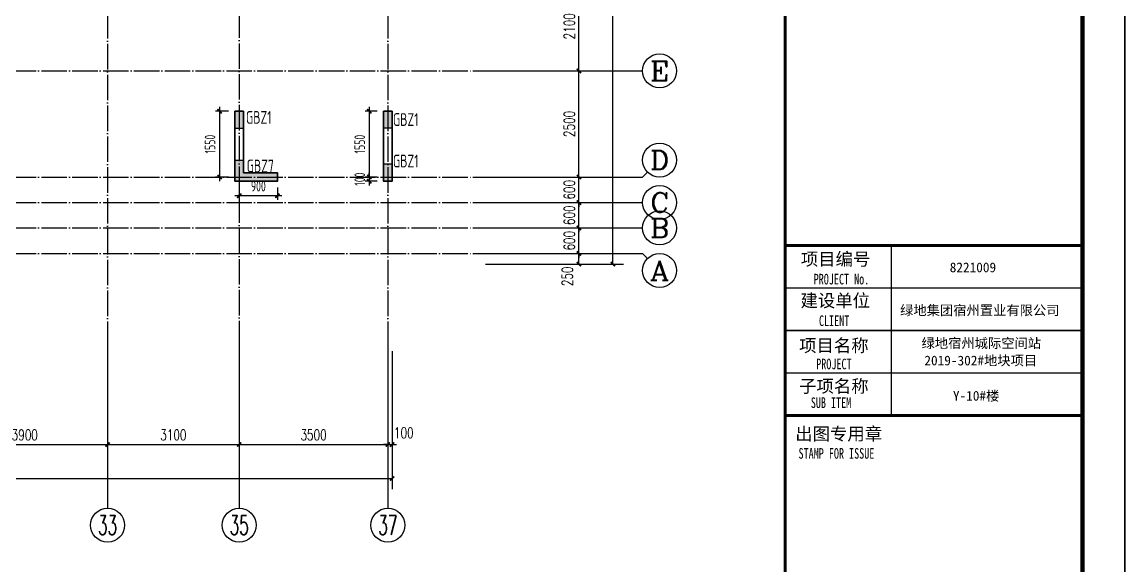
# Model space of a CAD drawing. Extents: x 393367 to 3005760, y 4998 to 826018.
# Drawn here: x 2398021 to 2423993, y 417718 to 430526 of the extents above; entities that cross this region are included whole.
import ezdxf
from ezdxf.enums import TextEntityAlignment as Align

# ---------------------------------------------------------------- set-up
doc = ezdxf.new("R2010")
doc.units = 0
doc.header["$LTSCALE"] = 1000
doc.linetypes.add('DOTE', pattern=[2.42, 2, -0.2, 0.02, -0.2])
doc.layers.get('0').update_dxf_attribs({"linetype": 'CONTINUOUS'})
doc.layers.get('Defpoints').update_dxf_attribs({"linetype": 'CONTINUOUS'})
for name, color, linetype in [('-TK', 7, 'CONTINUOUS'), ('AXIS', 3, 'CONTINUOUS'), ('AXIS_TEXT', 7, 'CONTINUOUS'), ('COLU_HATCH', 251, 'CONTINUOUS'), ('COLU_TH', 5, 'CONTINUOUS'), ('DIM', 3, 'CONTINUOUS'), ('DOTE', 8, 'DOTE'), ('S-砼墙', 150, 'CONTINUOUS'), ('TEXT', 7, 'CONTINUOUS'), ('图框', 7, 'CONTINUOUS'), ('图签文字', 4, 'CONTINUOUS')]:
    doc.layers.add(name, color=color, linetype=linetype)
doc.layers.add('yichutu', color=7, linetype='CONTINUOUS', true_color=0xffffff, plot=False)
doc.layers.add('图签', color=147, linetype='CONTINUOUS', lineweight=18)
doc.styles.add('_TCH_AXIS', font='COMPLEX', dxfattribs={"bigfont": 'GBCBIG'})
doc.styles.add('_TCH_DIM_T3', font='SIMPLEX', dxfattribs={"width": 0.705882, "bigfont": 'GBCBIG'})
doc.styles.add('COMPLEX', font='COMPLEX')
doc.styles.add('TSSD_Rein', font='Tssdeng.shx', dxfattribs={"width": 0.7, "bigfont": 'hztxt.shx'})
doc.styles.add('宋体', font='', dxfattribs={"height": 50})
doc.styles.add('建筑图签-1', font='simhei.ttf', dxfattribs={"width": 0.7})
doc.styles.get('宋体').set_extended_font_data('SimSun')
doc.dimstyles.new('_TCH_ARCH&&100', dxfattribs={"dimtxt": 255, "dimasz": 100, "dimexe": 250, "dimexo": 300, "dimgap": 100, "dimtad": 1, "dimdec": 0, "dimzin": 0, "dimdsep": 46, "dimtxsty": '_TCH_DIM_T3', "dimblk": 'ARCHTICK', "dimcen": 0.09, "dimclrt": 7, "dimazin": 2, "dimtfac": 1, "dimtdec": 0, "dimtix": 1, "dimtmove": 2, "dimatfit": 3, "dimldrblk": 'ARCHTICK', "dimfxl": 1, "dimtolj": 1, "dimtzin": 0, "dimarcsym": 0})
doc.dimstyles.new('TSSD_100_100$0', dxfattribs={"dimtxt": 250, "dimasz": 100, "dimexe": 100, "dimexo": 250, "dimgap": 100, "dimtad": 1, "dimdec": 0, "dimzin": 0, "dimdsep": 46, "dimtxsty": 'TSSD_Rein', "dimblk": 'ARCHTICK', "dimcen": 0, "dimdle": 100, "dimclrt": 7, "dimadec": 0, "dimazin": 0, "dimtfac": 1, "dimtdec": 0, "dimtix": 1, "dimtmove": 2, "dimatfit": 3, "dimldrblk": '_tsdbk', "dimfxl": 1, "dimtolj": 1, "dimtzin": 0, "dimarcsym": 0})

# ---------------------------------------------------------------- blocks, each defined once
blk = doc.blocks.new('_ArchTick')
at = {"color": 0, "linetype": 'ByBlock', "const_width": 0.4}
blk.add_lwpolyline([(-0.5, -0.5), (0.5, 0.5)], dxfattribs=at)
blk = doc.blocks.new('*D378')
at = {"layer": 'AXIS', "color": 0, "lineweight": -2, "transparency": 16777216}
for p, q in [((2406635, 422777), (2406635, 420327)), ((2406735, 422777), (2406735, 420327)), ((2406635, 420577), (2406535, 420577)), ((2406635, 420577), (2406735, 420577)), ((2406735, 420577), (2406835, 420577))]:
    blk.add_line(p, q, dxfattribs=at)
at = {"layer": 'Defpoints', "color": 0, "transparency": 16777216}
for p in [(2406635, 423077), (2406735, 423077), (2406735, 420577)]:
    blk.add_point(p, dxfattribs=at)
at = {"layer": 'AXIS', "color": 0, "lineweight": -2, "transparency": 16777216, "xscale": 100, "yscale": 100, "zscale": 100}
blk.add_blockref('_ArchTick', (2406635, 420577), dxfattribs=at)
at = {"layer": 'AXIS', "color": 0, "lineweight": -2, "transparency": 16777216, "xscale": 100, "yscale": 100, "zscale": 100, "rotation": 180}
blk.add_blockref('_ArchTick', (2406735, 420577), dxfattribs=at)
at = {"layer": 'AXIS', "color": 7, "transparency": 16777216, "insert": (2407010, 420852), "char_height": 255, "attachment_point": 5, "style": '_TCH_DIM_T3'}
blk.add_mtext('\\A1;100', dxfattribs=at)
blk = doc.blocks.new('*D379')
at = {"layer": 'AXIS', "color": 0, "lineweight": -2, "transparency": 16777216}
for p, q in [((2403135, 422777), (2403135, 420327)), ((2406635, 422777), (2406635, 420327)), ((2403135, 420577), (2406635, 420577))]:
    blk.add_line(p, q, dxfattribs=at)
at = {"layer": 'Defpoints', "color": 0, "transparency": 16777216}
for p in [(2403135, 423077), (2406635, 423077), (2406635, 420577)]:
    blk.add_point(p, dxfattribs=at)
at = {"layer": 'AXIS', "color": 0, "lineweight": -2, "transparency": 16777216, "xscale": 100, "yscale": 100, "zscale": 100, "rotation": 180}
blk.add_blockref('_ArchTick', (2403135, 420577), dxfattribs=at)
at = {"layer": 'AXIS', "color": 0, "lineweight": -2, "transparency": 16777216, "xscale": 100, "yscale": 100, "zscale": 100}
blk.add_blockref('_ArchTick', (2406635, 420577), dxfattribs=at)
at = {"layer": 'AXIS', "color": 7, "transparency": 16777216, "insert": (2404885, 420804), "char_height": 255, "attachment_point": 5, "style": '_TCH_DIM_T3'}
blk.add_mtext('\\A1;3500', dxfattribs=at)
blk = doc.blocks.new('*D380')
at = {"layer": 'AXIS', "color": 0, "lineweight": -2, "transparency": 16777216}
for p, q in [((2400035, 422777), (2400035, 420327)), ((2403135, 422777), (2403135, 420327)), ((2400035, 420577), (2403135, 420577))]:
    blk.add_line(p, q, dxfattribs=at)
at = {"layer": 'Defpoints', "color": 0, "transparency": 16777216}
for p in [(2400035, 423077), (2403135, 423077), (2403135, 420577)]:
    blk.add_point(p, dxfattribs=at)
at = {"layer": 'AXIS', "color": 0, "lineweight": -2, "transparency": 16777216, "xscale": 100, "yscale": 100, "zscale": 100, "rotation": 180}
blk.add_blockref('_ArchTick', (2400035, 420577), dxfattribs=at)
at = {"layer": 'AXIS', "color": 0, "lineweight": -2, "transparency": 16777216, "xscale": 100, "yscale": 100, "zscale": 100}
blk.add_blockref('_ArchTick', (2403135, 420577), dxfattribs=at)
at = {"layer": 'AXIS', "color": 7, "transparency": 16777216, "insert": (2401585, 420804), "char_height": 255, "attachment_point": 5, "style": '_TCH_DIM_T3'}
blk.add_mtext('\\A1;3100', dxfattribs=at)
blk = doc.blocks.new('*D381')
at = {"layer": 'AXIS', "color": 0, "lineweight": -2, "transparency": 16777216}
for p, q in [((2396135, 422777), (2396135, 420327)), ((2400035, 422777), (2400035, 420327)), ((2396135, 420577), (2400035, 420577))]:
    blk.add_line(p, q, dxfattribs=at)
at = {"layer": 'Defpoints', "color": 0, "transparency": 16777216}
for p in [(2396135, 423077), (2400035, 423077), (2400035, 420577)]:
    blk.add_point(p, dxfattribs=at)
at = {"layer": 'AXIS', "color": 0, "lineweight": -2, "transparency": 16777216, "xscale": 100, "yscale": 100, "zscale": 100, "rotation": 180}
blk.add_blockref('_ArchTick', (2396135, 420577), dxfattribs=at)
at = {"layer": 'AXIS', "color": 0, "lineweight": -2, "transparency": 16777216, "xscale": 100, "yscale": 100, "zscale": 100}
blk.add_blockref('_ArchTick', (2400035, 420577), dxfattribs=at)
at = {"layer": 'AXIS', "color": 7, "transparency": 16777216, "insert": (2398085, 420804), "char_height": 255, "attachment_point": 5, "style": '_TCH_DIM_T3'}
blk.add_mtext('\\A1;3900', dxfattribs=at)
blk = doc.blocks.new('*D399')
at = {"layer": 'AXIS', "color": 0, "lineweight": -2, "transparency": 16777216}
for p, q in [((2408935, 425077), (2411385, 425077)), ((2411135, 424827), (2411135, 425077)), ((2408935, 424827), (2411385, 424827))]:
    blk.add_line(p, q, dxfattribs=at)
at = {"layer": 'Defpoints', "color": 0, "transparency": 16777216}
for p in [(2408635, 425077), (2411135, 425077), (2408635, 424827)]:
    blk.add_point(p, dxfattribs=at)
at = {"layer": 'AXIS', "color": 0, "lineweight": -2, "transparency": 16777216, "xscale": 100, "yscale": 100, "zscale": 100}
for p, rotation in [((2411135, 425077), 90), ((2411135, 424827), 270)]:
    blk.add_blockref('_ArchTick', p, dxfattribs=dict(at, rotation=rotation))
at = {"layer": 'AXIS', "color": 7, "transparency": 16777216, "insert": (2410860, 424538), "char_height": 255, "attachment_point": 5, "rotation": 90, "style": '_TCH_DIM_T3'}
blk.add_mtext('\\A1;250', dxfattribs=at)
blk = doc.blocks.new('*D400')
at = {"layer": 'AXIS', "color": 0, "lineweight": -2, "transparency": 16777216}
for p, q in [((2411135, 425677), (2411135, 425777)), ((2408935, 425677), (2411385, 425677)), ((2411135, 425077), (2411135, 425677)), ((2408935, 425077), (2411385, 425077)), ((2411135, 425077), (2411135, 424977))]:
    blk.add_line(p, q, dxfattribs=at)
at = {"layer": 'Defpoints', "color": 0, "transparency": 16777216}
for p in [(2408635, 425677), (2411135, 425677), (2408635, 425077)]:
    blk.add_point(p, dxfattribs=at)
at = {"layer": 'AXIS', "color": 0, "lineweight": -2, "transparency": 16777216, "xscale": 100, "yscale": 100, "zscale": 100}
for p, rotation in [((2411135, 425677), 270), ((2411135, 425077), 90)]:
    blk.add_blockref('_ArchTick', p, dxfattribs=dict(at, rotation=rotation))
at = {"layer": 'AXIS', "color": 7, "transparency": 16777216, "insert": (2410907, 425377), "char_height": 255, "attachment_point": 5, "rotation": 90, "style": '_TCH_DIM_T3'}
blk.add_mtext('\\A1;600', dxfattribs=at)
blk = doc.blocks.new('*D401')
at = {"layer": 'AXIS', "color": 0, "lineweight": -2, "transparency": 16777216}
for p, q in [((2408935, 426277), (2411385, 426277)), ((2411135, 426277), (2411135, 426377)), ((2411135, 425677), (2411135, 426277)), ((2408935, 425677), (2411385, 425677)), ((2411135, 425677), (2411135, 425577))]:
    blk.add_line(p, q, dxfattribs=at)
at = {"layer": 'Defpoints', "color": 0, "transparency": 16777216}
for p in [(2408635, 426277), (2411135, 426277), (2408635, 425677)]:
    blk.add_point(p, dxfattribs=at)
at = {"layer": 'AXIS', "color": 0, "lineweight": -2, "transparency": 16777216, "xscale": 100, "yscale": 100, "zscale": 100}
for p, rotation in [((2411135, 426277), 270), ((2411135, 425677), 90)]:
    blk.add_blockref('_ArchTick', p, dxfattribs=dict(at, rotation=rotation))
at = {"layer": 'AXIS', "color": 7, "transparency": 16777216, "insert": (2410907, 425977), "char_height": 255, "attachment_point": 5, "rotation": 90, "style": '_TCH_DIM_T3'}
blk.add_mtext('\\A1;600', dxfattribs=at)
blk = doc.blocks.new('*D402')
at = {"layer": 'AXIS', "color": 0, "lineweight": -2, "transparency": 16777216}
for p, q in [((2408935, 426877), (2411385, 426877)), ((2411135, 426877), (2411135, 426977)), ((2411135, 426277), (2411135, 426877)), ((2408935, 426277), (2411385, 426277)), ((2411135, 426277), (2411135, 426177))]:
    blk.add_line(p, q, dxfattribs=at)
at = {"layer": 'Defpoints', "color": 0, "transparency": 16777216}
for p in [(2408635, 426877), (2411135, 426877), (2408635, 426277)]:
    blk.add_point(p, dxfattribs=at)
at = {"layer": 'AXIS', "color": 0, "lineweight": -2, "transparency": 16777216, "xscale": 100, "yscale": 100, "zscale": 100}
for p, rotation in [((2411135, 426877), 270), ((2411135, 426277), 90)]:
    blk.add_blockref('_ArchTick', p, dxfattribs=dict(at, rotation=rotation))
at = {"layer": 'AXIS', "color": 7, "transparency": 16777216, "insert": (2410907, 426577), "char_height": 255, "attachment_point": 5, "rotation": 90, "style": '_TCH_DIM_T3'}
blk.add_mtext('\\A1;600', dxfattribs=at)
blk = doc.blocks.new('*D403')
at = {"layer": 'AXIS', "color": 0, "lineweight": -2, "transparency": 16777216}
for p, q in [((2408935, 429377), (2411385, 429377)), ((2411135, 426877), (2411135, 429377)), ((2408935, 426877), (2411385, 426877))]:
    blk.add_line(p, q, dxfattribs=at)
at = {"layer": 'Defpoints', "color": 0, "transparency": 16777216}
for p in [(2408635, 429377), (2411135, 429377), (2408635, 426877)]:
    blk.add_point(p, dxfattribs=at)
at = {"layer": 'AXIS', "color": 0, "lineweight": -2, "transparency": 16777216, "xscale": 100, "yscale": 100, "zscale": 100}
for p, rotation in [((2411135, 429377), 90), ((2411135, 426877), 270)]:
    blk.add_blockref('_ArchTick', p, dxfattribs=dict(at, rotation=rotation))
at = {"layer": 'AXIS', "color": 7, "transparency": 16777216, "insert": (2410907, 428127), "char_height": 255, "attachment_point": 5, "rotation": 90, "style": '_TCH_DIM_T3'}
blk.add_mtext('\\A1;2500', dxfattribs=at)
blk = doc.blocks.new('*D404')
at = {"layer": 'AXIS', "color": 0, "lineweight": -2, "transparency": 16777216}
for p, q in [((2408935, 431477), (2411385, 431477)), ((2411135, 429377), (2411135, 431477)), ((2408935, 429377), (2411385, 429377))]:
    blk.add_line(p, q, dxfattribs=at)
at = {"layer": 'Defpoints', "color": 0, "transparency": 16777216}
for p in [(2408635, 431477), (2411135, 431477), (2408635, 429377)]:
    blk.add_point(p, dxfattribs=at)
at = {"layer": 'AXIS', "color": 0, "lineweight": -2, "transparency": 16777216, "xscale": 100, "yscale": 100, "zscale": 100}
for p, rotation in [((2411135, 431477), 90), ((2411135, 429377), 270)]:
    blk.add_blockref('_ArchTick', p, dxfattribs=dict(at, rotation=rotation))
at = {"layer": 'AXIS', "color": 7, "transparency": 16777216, "insert": (2410907, 430427), "char_height": 255, "attachment_point": 5, "rotation": 90, "style": '_TCH_DIM_T3'}
blk.add_mtext('\\A1;2100', dxfattribs=at)
blk = doc.blocks.new('*D410')
at = {"layer": 'AXIS', "color": 0, "lineweight": -2, "transparency": 16777216}
for p, q in [((2408935, 440077), (2412185, 440077)), ((2411935, 424827), (2411935, 440077)), ((2408935, 424827), (2412185, 424827))]:
    blk.add_line(p, q, dxfattribs=at)
at = {"layer": 'Defpoints', "color": 0, "transparency": 16777216}
for p in [(2408635, 440077), (2411935, 440077), (2408635, 424827)]:
    blk.add_point(p, dxfattribs=at)
at = {"layer": 'AXIS', "color": 0, "lineweight": -2, "transparency": 16777216, "xscale": 100, "yscale": 100, "zscale": 100}
for p, rotation in [((2411935, 440077), 90), ((2411935, 424827), 270)]:
    blk.add_blockref('_ArchTick', p, dxfattribs=dict(at, rotation=rotation))
at = {"layer": 'AXIS', "color": 7, "transparency": 16777216, "insert": (2411707, 432452), "char_height": 255, "attachment_point": 5, "rotation": 90, "style": '_TCH_DIM_T3'}
blk.add_mtext('\\A1;15250', dxfattribs=at)
blk = doc.blocks.new('*D432')
at = {"layer": 'AXIS', "color": 0, "lineweight": -2, "transparency": 16777216}
for p, q in [((2351735, 422777), (2351735, 419527)), ((2406735, 422777), (2406735, 419527)), ((2351735, 419777), (2406735, 419777))]:
    blk.add_line(p, q, dxfattribs=at)
at = {"layer": 'Defpoints', "color": 0, "transparency": 16777216}
for p in [(2351735, 423077), (2406735, 423077), (2406735, 419777)]:
    blk.add_point(p, dxfattribs=at)
at = {"layer": 'AXIS', "color": 0, "lineweight": -2, "transparency": 16777216, "xscale": 100, "yscale": 100, "zscale": 100, "rotation": 180}
blk.add_blockref('_ArchTick', (2351735, 419777), dxfattribs=at)
at = {"layer": 'AXIS', "color": 0, "lineweight": -2, "transparency": 16777216, "xscale": 100, "yscale": 100, "zscale": 100}
blk.add_blockref('_ArchTick', (2406735, 419777), dxfattribs=at)
at = {"layer": 'AXIS', "color": 7, "transparency": 16777216, "insert": (2379235, 420004), "char_height": 255, "attachment_point": 5, "style": '_TCH_DIM_T3'}
blk.add_mtext('\\A1;55000', dxfattribs=at)
blk = doc.blocks.new('_axiso')
blk.add_circle((0, 0), 0.5)
at = {"layer": 'AXIS_TEXT', "style": 'COMPLEX', "width": 1.041667}
blk.add_attdef('A', text='', height=0.56, dxfattribs=at).set_placement((-0.25, -0.28), (0.25, -0.28), align=Align.FIT)
blk = doc.blocks.new('*D341')
at = {"layer": 'Defpoints', "color": 0, "transparency": 16777216}
for p in [(2403135, 428427), (2402674, 426877), (2403135, 426877)]:
    blk.add_point(p, dxfattribs=at)
at = {"layer": 'DIM', "color": 0, "lineweight": -2, "transparency": 16777216}
for p, q in [((2402885, 428427), (2402574, 428427)), ((2402674, 428527), (2402674, 426777)), ((2402885, 426877), (2402574, 426877))]:
    blk.add_line(p, q, dxfattribs=at)
at = {"layer": 'DIM', "color": 0, "lineweight": -2, "transparency": 16777216, "xscale": 100, "yscale": 100, "zscale": 100}
for p, rotation in [((2402674, 428427), 90), ((2402674, 426877), 270)]:
    blk.add_blockref('_ArchTick', p, dxfattribs=dict(at, rotation=rotation))
at = {"layer": 'DIM', "color": 7, "transparency": 16777216, "insert": (2402449, 427652), "char_height": 250, "attachment_point": 5, "rotation": 90, "style": 'TSSD_Rein'}
blk.add_mtext('\\A1;1550', dxfattribs=at)
blk = doc.blocks.new('_tsdbk')
blk.add_line((-1, 0), (0, 0))
at = {"const_width": 0.5}
blk.add_lwpolyline([(-0.7, -0.7), (0.7, 0.7)], dxfattribs=at)
blk = doc.blocks.new('*D342')
at = {"layer": 'Defpoints', "color": 0, "transparency": 16777216}
for p in [(2403135, 426877), (2404035, 426877), (2403135, 426436)]:
    blk.add_point(p, dxfattribs=at)
at = {"layer": 'DIM', "color": 0, "lineweight": -2, "transparency": 16777216}
for p, q in [((2403135, 426627), (2403135, 426336)), ((2404035, 426627), (2404035, 426336)), ((2404135, 426436), (2403035, 426436))]:
    blk.add_line(p, q, dxfattribs=at)
at = {"layer": 'DIM', "color": 0, "lineweight": -2, "transparency": 16777216, "xscale": 100, "yscale": 100, "zscale": 100, "rotation": 180}
blk.add_blockref('_ArchTick', (2403135, 426436), dxfattribs=at)
at = {"layer": 'DIM', "color": 0, "lineweight": -2, "transparency": 16777216, "xscale": 100, "yscale": 100, "zscale": 100}
blk.add_blockref('_ArchTick', (2404035, 426436), dxfattribs=at)
at = {"layer": 'DIM', "color": 7, "transparency": 16777216, "insert": (2403585, 426661), "char_height": 250, "attachment_point": 5, "style": 'TSSD_Rein'}
blk.add_mtext('\\A1;900', dxfattribs=at)
blk = doc.blocks.new('*D348')
at = {"layer": 'Defpoints', "color": 0, "transparency": 16777216}
for p in [(2406635, 428427), (2406198, 426877), (2406635, 426877)]:
    blk.add_point(p, dxfattribs=at)
at = {"layer": 'DIM', "color": 0, "lineweight": -2, "transparency": 16777216}
for p, q in [((2406385, 428427), (2406098, 428427)), ((2406198, 428527), (2406198, 426777)), ((2406385, 426877), (2406098, 426877))]:
    blk.add_line(p, q, dxfattribs=at)
at = {"layer": 'DIM', "color": 0, "lineweight": -2, "transparency": 16777216, "xscale": 100, "yscale": 100, "zscale": 100}
for p, rotation in [((2406198, 428427), 90), ((2406198, 426877), 270)]:
    blk.add_blockref('_ArchTick', p, dxfattribs=dict(at, rotation=rotation))
at = {"layer": 'DIM', "color": 7, "transparency": 16777216, "insert": (2405973, 427652), "char_height": 250, "attachment_point": 5, "rotation": 90, "style": 'TSSD_Rein'}
blk.add_mtext('\\A1;1550', dxfattribs=at)
blk = doc.blocks.new('*D349')
at = {"layer": 'Defpoints', "color": 0, "transparency": 16777216}
for p in [(2406198, 426777), (2406635, 426877), (2406635, 426777)]:
    blk.add_point(p, dxfattribs=at)
at = {"layer": 'DIM', "color": 0, "lineweight": -2, "transparency": 16777216}
for p, q in [((2406385, 426877), (2406098, 426877)), ((2406385, 426777), (2406098, 426777)), ((2406198, 426877), (2406198, 426977)), ((2406198, 426877), (2406198, 426777)), ((2406198, 426777), (2406198, 426677))]:
    blk.add_line(p, q, dxfattribs=at)
at = {"layer": 'DIM', "color": 0, "lineweight": -2, "transparency": 16777216, "xscale": 100, "yscale": 100, "zscale": 100}
for p, rotation in [((2406198, 426877), 270), ((2406198, 426777), 90)]:
    blk.add_blockref('_ArchTick', p, dxfattribs=dict(at, rotation=rotation))
at = {"layer": 'DIM', "color": 7, "transparency": 16777216, "insert": (2405973, 426827), "char_height": 250, "attachment_point": 5, "rotation": 90, "style": 'TSSD_Rein'}
blk.add_mtext('\\A1;100', dxfattribs=at)
blk = doc.blocks.new('A1')
blk.add_lwpolyline([(0, 59400), (0, 0), (84100, 0), (84100, 59400)], close=True)
at = {"const_width": 100}
blk.add_lwpolyline([(2500, 58400), (2500, 1000), (83100, 1000), (83100, 58400)], close=True, dxfattribs=at)
at = {"layer": '图框'}
for points, const_width in [([(76100, 1000), (76100, 58400)], 70), ([(76100, 36100), (83100, 36100)], 70), ([(76100, 36100), (83100, 36100)], 70), ([(78600, 32100), (78600, 36100)], 35), ([(76100, 35100), (83100, 35100)], 35), ([(76100, 34100), (83100, 34100)], 35), ([(76100, 33100), (83100, 33100)], 35), ([(83100, 32100), (76100, 32100)], 70)]:
    blk.add_lwpolyline(points, dxfattribs=dict(at, const_width=const_width))
at = {"layer": '图签', "color": 2, "style": '宋体'}
for s, height, p in [('8221009', 229.3, (79974, 35472)), ('绿地集团宿州置业有限公司', 229.34, (78805, 34462)), ('绿地宿州城际空间站', 229.3, (79310, 33688)), ('2019-302#地块项目', 229.34, (79377, 33279)), ('Y-10#楼', 229.3, (80049, 32448))]:
    blk.add_text(s, height=height, dxfattribs=at).set_placement(p)
at = {"layer": '图签文字', "color": 7, "style": '建筑图签-1'}
for s, p in [('项目编号', (76468, 35632)), ('建设单位', (76460, 34655)), ('项目名称', (76427, 33597)), ('子项名称', (76427, 32640)), ('出图专用章', (76336, 31518))]:
    blk.add_text(s, height=300, dxfattribs=at).set_placement(p)
at = {"layer": '图签文字', "style": '建筑图签-1', "width": 0.7}
for s, p in [('PROJECT No.', (76770, 35185, -1799)), ('CLIENT', (76894, 34206)), ('PROJECT', (76829, 33187)), ('SUB ITEM', (76702, 32276)), ('STAMP FOR ISSUE', (76413, 31081))]:
    blk.add_text(s, height=250, dxfattribs=at).set_placement(p)
blk = doc.blocks.new('yct-841-594-84100-59400-100-1000')
at = {"layer": 'yichutu', "color": 7, "true_color": 0xffffff}
blk.add_lwpolyline([(0, 0), (0, 59400), (84100, 59400), (84100, 0)], close=True, dxfattribs=at)

msp = doc.modelspace()

# ---------------------------------------------------------------- hatches: boundary and pattern name
at = {"layer": 'COLU_HATCH'}
for points in [[(2403235.14206, 428426.98967), (2403035.14206, 428426.98967), (2403035.14206, 428026.98967), (2403235.14206, 428026.98967)], [(2406535.14223, 428426.99259), (2406735.14223, 428426.99259), (2406735.14223, 428026.99259), (2406535.14223, 428026.99259)], [(2403235.14206, 426976.98971), (2404035.14836, 426976.98971), (2404035.14836, 426776.98971), (2403035.14206, 426776.98971), (2403035.14206, 427276.98971), (2403235.14206, 427276.98971)], [(2406535.14223, 426776.9948), (2406735.14223, 426776.9948), (2406735.14223, 427176.9948), (2406535.14223, 427176.9948)]]:
    msp.add_hatch(color=256, dxfattribs=at).paths.add_polyline_path(points)

# ---------------------------------------------------------------- linework, layer by layer
at = {"layer": 'AXIS'}
for p, q in [((2408634.75935, 429376.98994), (2412634.75935, 429376.98994)), ((2412751.91663, 426994.14722), (2412634.75935, 426876.98994)), ((2408634.75935, 426876.98994), (2412634.75935, 426876.98994)), ((2408634.75935, 426276.98994), (2412634.75935, 426276.98994)), ((2408634.75935, 425676.98994), (2412634.75935, 425676.98994)), ((2408634.75935, 425076.98994), (2412634.75935, 425076.98994)), ((2412751.91663, 424959.83265), (2412634.75935, 425076.98994)), ((2400034.75935, 423076.98994), (2400034.75935, 419076.98994)), ((2403134.75935, 423076.98994), (2403134.75935, 419076.98994)), ((2406634.75935, 423076.98994), (2406634.75935, 419076.98994))]:
    msp.add_line(p, q, dxfattribs=at)
at = {"layer": 'COLU_TH'}
for points in [[(2403235.14206, 428426.98967), (2403035.14206, 428426.98967), (2403035.14206, 428026.98967), (2403235.14206, 428026.98967)], [(2406535.14223, 428426.99259), (2406735.14223, 428426.99259), (2406735.14223, 428026.99259), (2406535.14223, 428026.99259)], [(2403235.14206, 426976.98971), (2404035.14836, 426976.98971), (2404035.14836, 426776.98971), (2403035.14206, 426776.98971), (2403035.14206, 427276.98971), (2403235.14206, 427276.98971)], [(2406535.14223, 426776.9948), (2406735.14223, 426776.9948), (2406735.14223, 427176.9948), (2406535.14223, 427176.9948)]]:
    msp.add_lwpolyline(points, close=True, dxfattribs=at)
at = {"layer": 'DOTE', "linetype": 'DOTE', "ltscale": 0.3}
for p, q in [((2400034.75935, 441626.98994), (2400034.75935, 423076.98994)), ((2406634.75935, 441626.98994), (2406634.75935, 423076.98994)), ((2403134.75935, 431476.98994), (2403134.75935, 423076.98994)), ((2349834.75935, 429376.98994), (2408634.75935, 429376.98994)), ((2349834.75935, 426876.98994), (2408634.75935, 426876.98994)), ((2349834.75935, 426276.98994), (2408634.75935, 426276.98994)), ((2349834.75935, 425676.98994), (2408634.75935, 425676.98994)), ((2349834.75935, 425076.98994), (2408634.75935, 425076.98994))]:
    msp.add_line(p, q, dxfattribs=at)
at = {"layer": 'S-砼墙', "color": 150, "lineweight": 35}
for points in [[(2403235.14206, 426976.98971), (2403235.14206, 428426.98967), (2403035.14206, 428426.98967), (2403035.14206, 426776.98971), (2404035.14836, 426776.98971), (2404035.14836, 426976.98971)], [(2406735.14223, 428426.99259), (2406535.14223, 428426.99259), (2406535.14223, 426776.9948), (2406735.14223, 426776.9948)]]:
    msp.add_lwpolyline(points, close=True, dxfattribs=at)

# ---------------------------------------------------------------- block references
at = {"layer": '-TK'}
msp.add_blockref('A1', (2339893.38356, 389162.12225), dxfattribs=at)
at = {"layer": 'AXIS'}
ref = msp.add_blockref('_axiso', (2413034.75935, 429376.98994), dxfattribs=dict(at, xscale=800, yscale=800, zscale=800))
ref.add_attrib('A', 'E', dxfattribs={"layer": 'AXIS_TEXT', "height": 452.54834, "style": '_TCH_AXIS', "width": 1.3125}).set_placement((2412808.48518, 429150.71577), (2413261.03352, 429150.71577), align=Align.FIT)
ref = msp.add_blockref('_axiso', (2413034.75935, 427276.98994), dxfattribs=dict(at, xscale=800, yscale=800, zscale=800))
ref.add_attrib('A', 'D', dxfattribs={"layer": 'AXIS_TEXT', "height": 452.54834, "style": '_TCH_AXIS', "width": 1.235294}).set_placement((2412808.48518, 427050.71577), (2413261.03352, 427050.71577), align=Align.FIT)
ref = msp.add_blockref('_axiso', (2413034.75935, 426276.98994), dxfattribs=dict(at, xscale=800, yscale=800, zscale=800))
ref.add_attrib('A', 'C', dxfattribs={"layer": 'AXIS_TEXT', "height": 452.54834, "style": '_TCH_AXIS', "width": 1.4}).set_placement((2412808.48518, 426050.71577), (2413261.03352, 426050.71577), align=Align.FIT)
ref = msp.add_blockref('_axiso', (2413034.75935, 425676.98994), dxfattribs=dict(at, xscale=800, yscale=800, zscale=800))
ref.add_attrib('A', 'B', dxfattribs={"layer": 'AXIS_TEXT', "height": 452.54834, "style": '_TCH_AXIS', "width": 1.235294}).set_placement((2412808.48518, 425450.71577), (2413261.03352, 425450.71577), align=Align.FIT)
ref = msp.add_blockref('_axiso', (2413034.75935, 424676.98994), dxfattribs=dict(at, xscale=800, yscale=800, zscale=800))
ref.add_attrib('A', 'A', dxfattribs={"layer": 'AXIS_TEXT', "height": 452.54834, "style": '_TCH_AXIS', "width": 1.166667}).set_placement((2412808.48518, 424450.71577), (2413261.03352, 424450.71577), align=Align.FIT)
ref = msp.add_blockref('_axiso', (2400034.75935, 418676.98994), dxfattribs=dict(at, xscale=800, yscale=800, zscale=800))
ref.add_attrib('A', '33', dxfattribs={"layer": 'AXIS_TEXT', "height": 452.54834, "style": '_TCH_AXIS', "width": 0.636364}).set_placement((2399808.48518, 418450.71577), (2400261.03352, 418450.71577), align=Align.FIT)
ref = msp.add_blockref('_axiso', (2403134.75935, 418676.98994), dxfattribs=dict(at, xscale=800, yscale=800, zscale=800))
ref.add_attrib('A', '35', dxfattribs={"layer": 'AXIS_TEXT', "height": 452.54834, "style": '_TCH_AXIS', "width": 0.636364}).set_placement((2402908.48518, 418450.71577), (2403361.03352, 418450.71577), align=Align.FIT)
ref = msp.add_blockref('_axiso', (2406634.75935, 418676.98994), dxfattribs=dict(at, xscale=800, yscale=800, zscale=800))
ref.add_attrib('A', '37', dxfattribs={"layer": 'AXIS_TEXT', "height": 452.54834, "style": '_TCH_AXIS', "width": 0.636364}).set_placement((2406408.48518, 418450.71577), (2406861.03352, 418450.71577), align=Align.FIT)
at = {"layer": 'yichutu'}
msp.add_blockref('yct-841-594-84100-59400-100-1000', (2339893.38356, 389162.12225), dxfattribs=at)

# ---------------------------------------------------------------- texts
at = {"layer": 'TEXT', "color": 30, "style": 'TSSD_Rein', "width": 0.7}
for s, p in [('GBZ1', (2403295.32119, 428131.18765)), ('GBZ1', (2406756.36474, 428080.44867)), ('GBZ7', (2403311.65821, 426986.26428)), ('GBZ1', (2406756.36474, 427102.97721))]:
    msp.add_text(s, height=300, dxfattribs=at).set_placement(p)

# ---------------------------------------------------------------- dimensions: what is measured, and where the dimension line sits
at = {"layer": 'AXIS'}
for p1, p2, distance, picture, middle in [((2408634.75935, 424826.98994), (2408634.75935, 440076.98994), -3300, '*D410', (2411707.25935, 432451.98994)), ((2408634.75935, 429376.98994), (2408634.75935, 431476.98994), -2500, '*D404', (2410907.25935, 430426.98994)), ((2408634.75935, 426876.98994), (2408634.75935, 429376.98994), -2500, '*D403', (2410907.25935, 428126.98994)), ((2408634.75935, 426276.98994), (2408634.75935, 426876.98994), -2500, '*D402', (2410907.25935, 426576.98994)), ((2408634.75935, 425676.98994), (2408634.75935, 426276.98994), -2500, '*D401', (2410907.25935, 425976.98994)), ((2408634.75935, 425076.98994), (2408634.75935, 425676.98994), -2500, '*D400', (2410907.25935, 425376.98994)), ((2351734.75935, 423076.98994), (2406734.75935, 423076.98994), -3300, '*D432', (2379234.75935, 420004.48994)), ((2396134.75935, 423076.98994), (2400034.75935, 423076.98994), -2500, '*D381', (2398084.75935, 420804.48994)), ((2400034.75935, 423076.98994), (2403134.75935, 423076.98994), -2500, '*D380', (2401584.75935, 420804.48994)), ((2403134.75935, 423076.98994), (2406634.75935, 423076.98994), -2500, '*D379', (2404884.75935, 420804.48994))]:
    dim = msp.add_aligned_dim(p1=p1, p2=p2, distance=distance, dimstyle='_TCH_ARCH&&100', dxfattribs=at)
    dim.commit()
    dim.dimension.update_dxf_attribs({"geometry": picture, "text_midpoint": middle})
for base, p1, p2, angle, picture, middle in [((2411134.75935, 425076.98994), (2408634.75935, 424826.98994), (2408634.75935, 425076.98994), 90, '*D399', (2410859.75935, 424537.98994)), ((2406734.75935, 420576.98994), (2406634.75935, 423076.98994), (2406734.75935, 423076.98994), 0, '*D378', (2407009.75935, 420851.98994))]:
    dim = msp.add_linear_dim(base=base, p1=p1, p2=p2, angle=angle, dimstyle='_TCH_ARCH&&100', dxfattribs=at)
    dim.commit()
    dim.dimension.update_dxf_attribs({"geometry": picture, "text_midpoint": middle, "dimtype": 161})
at = {"layer": 'DIM'}
for base, p1, p2, picture, middle in [((2402674.10178, 426876.94313), (2403134.95283, 428426.94286), (2403134.95283, 426876.94313), '*D341', (2402449.10178, 427651.94299)), ((2406198.41351, 426876.98994), (2406634.75935, 428426.99259), (2406634.75935, 426876.98994), '*D348', (2405973.41351, 427651.99126)), ((2406198.41351, 426776.9948), (2406634.75935, 426876.98994), (2406634.75935, 426776.9948), '*D349', (2405973.41351, 426826.99237))]:
    dim = msp.add_linear_dim(base=base, p1=p1, p2=p2, angle=90, dimstyle='TSSD_100_100$0', dxfattribs=at)
    dim.commit()
    dim.dimension.update_dxf_attribs({"geometry": picture, "text_midpoint": middle})
dim = msp.add_linear_dim(base=(2403134.95283, 426436.22867), p1=(2404035.15209, 426876.9429), p2=(2403134.95283, 426876.9429), dimstyle='TSSD_100_100$0', dxfattribs=at)
dim.commit()
dim.dimension.update_dxf_attribs({"geometry": '*D342', "text_midpoint": (2403585.05246, 426661.22867)})

doc.saveas('drawing.dxf')
